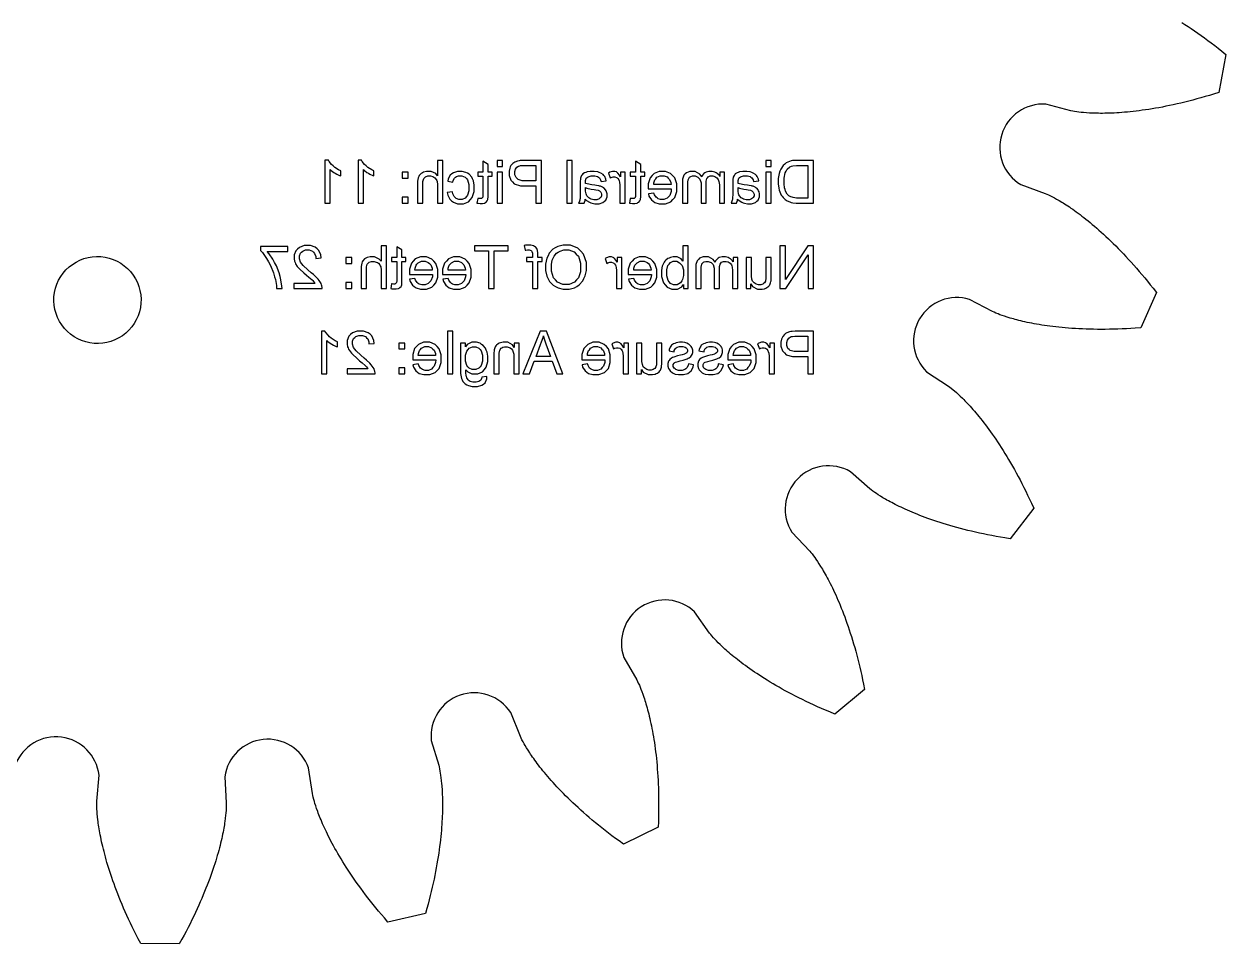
# Model space of a CAD drawing. Extents: x 2 to 138, y 2 to 138.
# Drawn here: x 30.34 to 67.99, y 71.58 to 100.42 of the extents above; entities that cross this region are included whole.
import ezdxf

# ---------------------------------------------------------------- set-up
doc = ezdxf.new("R2010")
doc.units = 0
doc.layers.add('1', color=18, linetype='CONTINUOUS')
doc.layers.add('NOTES', color=1, linetype='CONTINUOUS')

msp = doc.modelspace()

# ---------------------------------------------------------------- linework, layer by layer
at = {"layer": '1'}
msp.add_lwpolyline([(66.612, 100.472), (66.709, 100.409), (66.808, 100.343), (66.908, 100.276), (67.01, 100.207), (67.113, 100.135), (67.216, 100.061), (67.321, 99.985), (67.428, 99.907), (67.535, 99.826), (67.643, 99.743), (67.752, 99.658), (67.863, 99.571), (67.995, 99.464), (67.771, 98.276), (67.609, 98.225), (67.475, 98.183), (67.342, 98.144), (67.211, 98.106), (67.082, 98.07), (66.954, 98.035), (66.829, 98.003), (66.705, 97.972), (66.584, 97.942), (66.464, 97.914), (66.346, 97.888), (66.23, 97.863), (66.116, 97.84), (66.004, 97.818), (65.894, 97.797), (65.786, 97.778), (65.68, 97.76), (65.576, 97.743), (65.474, 97.728), (65.374, 97.714), (65.277, 97.701), (65.181, 97.689), (65.087, 97.678), (64.996, 97.668), (64.907, 97.66), (64.819, 97.652), (64.734, 97.645), (64.651, 97.639), (64.571, 97.634), (64.492, 97.63), (64.416, 97.626), (64.342, 97.624), (64.27, 97.621), (64.2, 97.62), (64.132, 97.619), (64.067, 97.619), (64.004, 97.62), (63.943, 97.621), (63.884, 97.622), (63.828, 97.624), (63.773, 97.626), (63.721, 97.629), (63.624, 97.635), (63.536, 97.642), (63.456, 97.65), (63.386, 97.658), (63.324, 97.667), (63.249, 97.678), (63.193, 97.689), (63.14, 97.7), (62.351, 97.907, 0.785399), (61.565, 95.388), (62.332, 95.109), (62.382, 95.088), (62.433, 95.065), (62.502, 95.032), (62.558, 95.004), (62.62, 94.97), (62.69, 94.932), (62.767, 94.887), (62.85, 94.837), (62.895, 94.81), (62.94, 94.781), (62.988, 94.75), (63.037, 94.718), (63.088, 94.684), (63.14, 94.649), (63.194, 94.611), (63.249, 94.572), (63.306, 94.532), (63.364, 94.489), (63.423, 94.445), (63.484, 94.398), (63.546, 94.35), (63.61, 94.3), (63.675, 94.248), (63.741, 94.194), (63.808, 94.138), (63.876, 94.08), (63.946, 94.02), (64.017, 93.958), (64.089, 93.894), (64.162, 93.827), (64.236, 93.759), (64.311, 93.688), (64.387, 93.616), (64.464, 93.541), (64.542, 93.463), (64.621, 93.384), (64.7, 93.302), (64.781, 93.218), (64.862, 93.132), (64.944, 93.043), (65.027, 92.952), (65.11, 92.858), (65.194, 92.763), (65.279, 92.664), (65.364, 92.564), (65.45, 92.461), (65.536, 92.355), (65.623, 92.247), (65.71, 92.137), (65.814, 92.002), (65.323, 90.898), (65.153, 90.885), (65.012, 90.876), (64.874, 90.868), (64.738, 90.861), (64.604, 90.856), (64.472, 90.852), (64.342, 90.849), (64.215, 90.847), (64.09, 90.847), (63.967, 90.847), (63.846, 90.849), (63.728, 90.852), (63.611, 90.855), (63.497, 90.86), (63.385, 90.865), (63.276, 90.871), (63.169, 90.878), (63.064, 90.886), (62.961, 90.894), (62.86, 90.904), (62.762, 90.913), (62.667, 90.924), (62.573, 90.935), (62.482, 90.947), (62.393, 90.959), (62.306, 90.971), (62.222, 90.984), (62.14, 90.997), (62.06, 91.011), (61.983, 91.025), (61.908, 91.039), (61.835, 91.054), (61.764, 91.068), (61.696, 91.083), (61.63, 91.098), (61.566, 91.113), (61.505, 91.128), (61.446, 91.143), (61.389, 91.158), (61.335, 91.173), (61.282, 91.188), (61.232, 91.202), (61.139, 91.231), (61.055, 91.258), (60.979, 91.284), (60.913, 91.308), (60.855, 91.33), (60.784, 91.359), (60.732, 91.382), (60.683, 91.406), (59.963, 91.788, 0.785398), (58.617, 89.519), (59.299, 89.071), (59.343, 89.039), (59.388, 89.005), (59.447, 88.956), (59.495, 88.916), (59.548, 88.869), (59.607, 88.816), (59.671, 88.755), (59.741, 88.687), (59.778, 88.65), (59.816, 88.611), (59.855, 88.57), (59.895, 88.528), (59.937, 88.483), (59.979, 88.436), (60.023, 88.388), (60.068, 88.337), (60.114, 88.284), (60.16, 88.229), (60.208, 88.172), (60.256, 88.113), (60.306, 88.052), (60.356, 87.989), (60.407, 87.923), (60.459, 87.855), (60.512, 87.785), (60.565, 87.713), (60.619, 87.639), (60.673, 87.562), (60.729, 87.483), (60.784, 87.401), (60.841, 87.318), (60.897, 87.232), (60.955, 87.143), (61.012, 87.053), (61.07, 86.96), (61.129, 86.864), (61.187, 86.766), (61.246, 86.666), (61.305, 86.563), (61.365, 86.458), (61.424, 86.35), (61.484, 86.24), (61.543, 86.127), (61.603, 86.012), (61.663, 85.895), (61.722, 85.775), (61.782, 85.652), (61.841, 85.527), (61.901, 85.399), (61.971, 85.244), (61.238, 84.283), (61.07, 84.31), (60.931, 84.333), (60.795, 84.358), (60.661, 84.383), (60.529, 84.408), (60.4, 84.435), (60.273, 84.462), (60.149, 84.49), (60.027, 84.518), (59.907, 84.547), (59.79, 84.576), (59.675, 84.606), (59.563, 84.636), (59.453, 84.667), (59.346, 84.698), (59.24, 84.729), (59.138, 84.761), (59.037, 84.792), (58.939, 84.824), (58.844, 84.857), (58.751, 84.889), (58.66, 84.921), (58.571, 84.953), (58.485, 84.986), (58.401, 85.018), (58.32, 85.05), (58.241, 85.082), (58.164, 85.114), (58.09, 85.146), (58.018, 85.177), (57.948, 85.208), (57.88, 85.239), (57.815, 85.27), (57.752, 85.3), (57.691, 85.33), (57.633, 85.359), (57.577, 85.388), (57.523, 85.416), (57.471, 85.444), (57.421, 85.471), (57.374, 85.497), (57.328, 85.523), (57.244, 85.572), (57.168, 85.618), (57.101, 85.661), (57.042, 85.7), (56.991, 85.735), (56.928, 85.779), (56.883, 85.813), (56.841, 85.847), (56.228, 86.386, 0.785398), (54.396, 84.488), (54.956, 83.894), (54.991, 83.853), (55.027, 83.81), (55.074, 83.749), (55.11, 83.699), (55.151, 83.641), (55.196, 83.575), (55.245, 83.501), (55.297, 83.419), (55.324, 83.374), (55.352, 83.328), (55.381, 83.279), (55.411, 83.228), (55.441, 83.175), (55.471, 83.12), (55.503, 83.063), (55.534, 83.003), (55.567, 82.941), (55.6, 82.877), (55.633, 82.811), (55.666, 82.742), (55.7, 82.671), (55.735, 82.598), (55.769, 82.522), (55.804, 82.444), (55.839, 82.364), (55.874, 82.282), (55.91, 82.197), (55.945, 82.109), (55.981, 82.02), (56.016, 81.928), (56.051, 81.833), (56.087, 81.736), (56.122, 81.637), (56.157, 81.536), (56.192, 81.432), (56.227, 81.325), (56.261, 81.217), (56.296, 81.105), (56.329, 80.992), (56.363, 80.876), (56.396, 80.757), (56.429, 80.636), (56.461, 80.513), (56.492, 80.387), (56.523, 80.259), (56.553, 80.128), (56.583, 79.995), (56.612, 79.86), (56.64, 79.722), (56.673, 79.555), (55.738, 78.789), (55.581, 78.854), (55.451, 78.908), (55.324, 78.963), (55.2, 79.019), (55.077, 79.074), (54.958, 79.13), (54.841, 79.185), (54.726, 79.241), (54.614, 79.297), (54.504, 79.352), (54.397, 79.408), (54.292, 79.463), (54.19, 79.519), (54.09, 79.574), (53.993, 79.629), (53.897, 79.683), (53.805, 79.738), (53.714, 79.792), (53.626, 79.846), (53.541, 79.899), (53.458, 79.952), (53.377, 80.004), (53.298, 80.056), (53.222, 80.107), (53.148, 80.158), (53.076, 80.208), (53.006, 80.258), (52.939, 80.306), (52.874, 80.354), (52.811, 80.402), (52.75, 80.448), (52.692, 80.494), (52.635, 80.538), (52.581, 80.582), (52.529, 80.625), (52.478, 80.667), (52.43, 80.708), (52.384, 80.748), (52.34, 80.787), (52.298, 80.824), (52.258, 80.861), (52.22, 80.896), (52.149, 80.964), (52.086, 81.026), (52.03, 81.083), (51.982, 81.135), (51.94, 81.181), (51.89, 81.238), (51.854, 81.282), (51.82, 81.325), (51.348, 81.99, 0.785398), (49.128, 80.566), (49.536, 79.859), (49.561, 79.811), (49.585, 79.76), (49.617, 79.691), (49.641, 79.634), (49.668, 79.568), (49.696, 79.493), (49.726, 79.41), (49.758, 79.318), (49.774, 79.268), (49.791, 79.217), (49.808, 79.163), (49.825, 79.106), (49.842, 79.048), (49.859, 78.987), (49.876, 78.924), (49.893, 78.859), (49.91, 78.791), (49.928, 78.721), (49.945, 78.649), (49.961, 78.574), (49.978, 78.497), (49.995, 78.418), (50.011, 78.337), (50.027, 78.253), (50.042, 78.167), (50.058, 78.078), (50.072, 77.987), (50.087, 77.894), (50.1, 77.799), (50.114, 77.701), (50.127, 77.601), (50.139, 77.499), (50.15, 77.394), (50.161, 77.287), (50.171, 77.178), (50.18, 77.066), (50.189, 76.953), (50.196, 76.836), (50.203, 76.718), (50.209, 76.597), (50.214, 76.474), (50.217, 76.349), (50.22, 76.222), (50.222, 76.092), (50.222, 75.96), (50.222, 75.826), (50.22, 75.69), (50.217, 75.552), (50.213, 75.411), (50.206, 75.241), (49.12, 74.711), (48.982, 74.81), (48.868, 74.893), (48.757, 74.976), (48.649, 75.059), (48.542, 75.141), (48.439, 75.222), (48.338, 75.304), (48.239, 75.384), (48.143, 75.464), (48.049, 75.544), (47.957, 75.623), (47.868, 75.701), (47.781, 75.778), (47.697, 75.855), (47.615, 75.931), (47.535, 76.006), (47.457, 76.08), (47.382, 76.154), (47.308, 76.226), (47.237, 76.298), (47.169, 76.368), (47.102, 76.438), (47.037, 76.507), (46.975, 76.574), (46.915, 76.641), (46.856, 76.706), (46.8, 76.77), (46.746, 76.833), (46.693, 76.895), (46.643, 76.955), (46.595, 77.014), (46.548, 77.072), (46.504, 77.129), (46.461, 77.184), (46.42, 77.238), (46.381, 77.29), (46.343, 77.341), (46.308, 77.391), (46.274, 77.439), (46.242, 77.485), (46.211, 77.53), (46.182, 77.573), (46.129, 77.655), (46.082, 77.73), (46.041, 77.798), (46.005, 77.86), (45.975, 77.914), (45.94, 77.982), (45.915, 78.032), (45.892, 78.082), (45.586, 78.838, 0.785398), (43.097, 77.965), (43.331, 77.183), (43.345, 77.13), (43.357, 77.075), (43.371, 77), (43.382, 76.939), (43.392, 76.869), (43.403, 76.79), (43.413, 76.702), (43.423, 76.605), (43.427, 76.553), (43.431, 76.499), (43.435, 76.442), (43.439, 76.384), (43.442, 76.323), (43.444, 76.26), (43.447, 76.194), (43.448, 76.127), (43.449, 76.057), (43.45, 75.985), (43.45, 75.911), (43.449, 75.834), (43.448, 75.756), (43.445, 75.675), (43.442, 75.592), (43.439, 75.506), (43.434, 75.419), (43.428, 75.329), (43.422, 75.238), (43.414, 75.144), (43.406, 75.048), (43.396, 74.95), (43.385, 74.849), (43.373, 74.747), (43.36, 74.642), (43.346, 74.536), (43.331, 74.427), (43.314, 74.317), (43.296, 74.204), (43.277, 74.089), (43.256, 73.972), (43.234, 73.854), (43.21, 73.733), (43.185, 73.61), (43.158, 73.486), (43.13, 73.359), (43.1, 73.231), (43.069, 73.1), (43.036, 72.968), (43.001, 72.834), (42.964, 72.698), (42.918, 72.534), (41.739, 72.269), (41.628, 72.398), (41.536, 72.505), (41.447, 72.611), (41.361, 72.716), (41.277, 72.821), (41.195, 72.924), (41.115, 73.026), (41.037, 73.127), (40.962, 73.228), (40.889, 73.327), (40.818, 73.424), (40.75, 73.521), (40.683, 73.616), (40.618, 73.71), (40.556, 73.803), (40.496, 73.895), (40.437, 73.985), (40.381, 74.074), (40.326, 74.161), (40.274, 74.247), (40.223, 74.332), (40.174, 74.415), (40.127, 74.497), (40.082, 74.577), (40.038, 74.655), (39.997, 74.732), (39.957, 74.808), (39.918, 74.882), (39.882, 74.954), (39.847, 75.024), (39.813, 75.093), (39.782, 75.16), (39.751, 75.225), (39.722, 75.289), (39.695, 75.351), (39.669, 75.411), (39.644, 75.469), (39.621, 75.525), (39.599, 75.58), (39.578, 75.632), (39.559, 75.683), (39.541, 75.732), (39.508, 75.824), (39.48, 75.908), (39.455, 75.984), (39.435, 76.052), (39.418, 76.111), (39.399, 76.185), (39.386, 76.24), (39.376, 76.294), (39.253, 77.1, 0.785399), (36.629, 76.824), (36.677, 76.01), (36.678, 75.955), (36.677, 75.899), (36.673, 75.822), (36.669, 75.761), (36.664, 75.69), (36.656, 75.61), (36.645, 75.522), (36.632, 75.426), (36.625, 75.374), (36.616, 75.321), (36.607, 75.265), (36.597, 75.207), (36.586, 75.147), (36.574, 75.085), (36.561, 75.021), (36.547, 74.955), (36.532, 74.887), (36.516, 74.816), (36.499, 74.744), (36.48, 74.67), (36.461, 74.594), (36.44, 74.516), (36.418, 74.436), (36.394, 74.353), (36.37, 74.269), (36.344, 74.184), (36.316, 74.096), (36.287, 74.006), (36.257, 73.915), (36.225, 73.821), (36.191, 73.726), (36.156, 73.629), (36.119, 73.531), (36.081, 73.43), (36.041, 73.328), (35.999, 73.224), (35.956, 73.119), (35.91, 73.012), (35.863, 72.903), (35.814, 72.793), (35.763, 72.681), (35.711, 72.567), (35.656, 72.452), (35.599, 72.335), (35.541, 72.217), (35.48, 72.098), (35.417, 71.977), (35.352, 71.854), (35.285, 71.73), (35.203, 71.582), (33.995, 71.595), (33.915, 71.746), (33.851, 71.872), (33.789, 71.995), (33.729, 72.118), (33.671, 72.239), (33.616, 72.358), (33.562, 72.476), (33.51, 72.592), (33.459, 72.707), (33.411, 72.82), (33.365, 72.932), (33.32, 73.042), (33.277, 73.15), (33.236, 73.256), (33.197, 73.361), (33.159, 73.464), (33.123, 73.565), (33.089, 73.665), (33.056, 73.763), (33.025, 73.858), (32.995, 73.952), (32.966, 74.045), (32.939, 74.135), (32.914, 74.223), (32.89, 74.31), (32.867, 74.394), (32.846, 74.477), (32.825, 74.557), (32.806, 74.636), (32.788, 74.713), (32.772, 74.787), (32.756, 74.86), (32.742, 74.93), (32.728, 74.999), (32.716, 75.065), (32.704, 75.13), (32.694, 75.192), (32.684, 75.252), (32.675, 75.31), (32.667, 75.366), (32.66, 75.42), (32.654, 75.472), (32.643, 75.569), (32.635, 75.657), (32.629, 75.736), (32.625, 75.807), (32.622, 75.869), (32.621, 75.946), (32.621, 76.002), (32.623, 76.056), (32.689, 76.87, 0.785398), (30.073, 77.206)], format="xyb", dxfattribs=at)
at = {"layer": 'NOTES'}
for points in [[(39.769, 94.806), (39.934, 94.806), (39.934, 95.854), (39.963, 95.826), (40.041, 95.769), (40.089, 95.741), (40.137, 95.712), (40.223, 95.67), (40.262, 95.656), (40.262, 95.815), (40.193, 95.847), (40.072, 95.926), (40.021, 95.972), (39.969, 96.018), (39.896, 96.108), (39.875, 96.151), (39.769, 96.151)], [(40.808, 94.806), (40.973, 94.806), (40.973, 95.854), (41.002, 95.826), (41.08, 95.769), (41.128, 95.741), (41.176, 95.712), (41.263, 95.67), (41.301, 95.656), (41.301, 95.815), (41.232, 95.847), (41.112, 95.926), (41.06, 95.972), (41.009, 96.018), (40.936, 96.108), (40.914, 96.151), (40.808, 96.151)], [(43.46, 94.806), (43.46, 96.146), (43.295, 96.146), (43.295, 95.665), (43.238, 95.732), (43.093, 95.799), (43.005, 95.799), (42.952, 95.799), (42.858, 95.777), (42.819, 95.756), (42.779, 95.735), (42.722, 95.676), (42.705, 95.639), (42.688, 95.601), (42.671, 95.493), (42.671, 95.421), (42.671, 94.806), (42.836, 94.806), (42.836, 95.421), (42.836, 95.483), (42.862, 95.572), (42.889, 95.601), (42.916, 95.629), (42.991, 95.657), (43.039, 95.657), (43.076, 95.657), (43.144, 95.638), (43.176, 95.619), (43.208, 95.6), (43.254, 95.548), (43.268, 95.516), (43.281, 95.484), (43.295, 95.394), (43.295, 95.337), (43.295, 94.806)], [(44.555, 94.953), (44.531, 94.808), (44.566, 94.8), (44.628, 94.793), (44.655, 94.793), (44.7, 94.793), (44.769, 94.807), (44.794, 94.821), (44.819, 94.835), (44.853, 94.873), (44.863, 94.896), (44.873, 94.919), (44.883, 95.016), (44.883, 95.091), (44.883, 95.65), (45.005, 95.65), (45.005, 95.777), (44.883, 95.777), (44.883, 96.017), (44.719, 96.116), (44.719, 95.777), (44.555, 95.777), (44.555, 95.65), (44.719, 95.65), (44.719, 95.082), (44.719, 95.046), (44.714, 95.001), (44.71, 94.991), (44.706, 94.981), (44.692, 94.965), (44.682, 94.959), (44.672, 94.953), (44.645, 94.947), (44.627, 94.947), (44.613, 94.947), (44.577, 94.95)], [(45.328, 95.957), (45.328, 96.146), (45.163, 96.146), (45.163, 95.957)], [(46.555, 94.806), (46.555, 96.146), (46.051, 96.146), (45.984, 96.146), (45.882, 96.139), (45.847, 96.133), (45.798, 96.125), (45.715, 96.093), (45.682, 96.07), (45.649, 96.047), (45.595, 95.983), (45.575, 95.941), (45.555, 95.9), (45.534, 95.808), (45.534, 95.759), (45.534, 95.673), (45.589, 95.529), (45.643, 95.47), (45.697, 95.41), (45.893, 95.351), (46.035, 95.351), (46.378, 95.351), (46.378, 94.806)], [(47.515, 94.806), (47.515, 96.146), (47.35, 96.146), (47.35, 94.806)], [(49.334, 94.953), (49.31, 94.808), (49.344, 94.8), (49.407, 94.793), (49.434, 94.793), (49.479, 94.793), (49.548, 94.807), (49.573, 94.821), (49.597, 94.835), (49.632, 94.873), (49.642, 94.896), (49.652, 94.919), (49.662, 95.016), (49.662, 95.091), (49.662, 95.65), (49.784, 95.65), (49.784, 95.777), (49.662, 95.777), (49.662, 96.017), (49.497, 96.116), (49.497, 95.777), (49.334, 95.777), (49.334, 95.65), (49.497, 95.65), (49.497, 95.082), (49.497, 95.046), (49.493, 95.001), (49.489, 94.991), (49.484, 94.981), (49.47, 94.965), (49.461, 94.959), (49.451, 94.953), (49.423, 94.947), (49.405, 94.947), (49.392, 94.947), (49.356, 94.95)], [(53.743, 95.957), (53.743, 96.146), (53.578, 96.146), (53.578, 95.957)], [(55.073, 94.806), (55.073, 96.146), (54.612, 96.146), (54.534, 96.146), (54.415, 96.136), (54.374, 96.126), (54.316, 96.113), (54.218, 96.065), (54.177, 96.03), (54.124, 95.986), (54.045, 95.871), (54.019, 95.802), (53.993, 95.732), (53.966, 95.573), (53.966, 95.483), (53.966, 95.407), (53.984, 95.272), (54.002, 95.213), (54.02, 95.154), (54.065, 95.056), (54.093, 95.018), (54.121, 94.979), (54.182, 94.918), (54.215, 94.896), (54.248, 94.874), (54.328, 94.841), (54.375, 94.829), (54.422, 94.818), (54.529, 94.806), (54.59, 94.806)], [(42.375, 95.59), (42.375, 95.777), (42.188, 95.777), (42.188, 95.59)], [(43.763, 95.163), (43.6, 95.141), (43.614, 95.058), (43.681, 94.927), (43.736, 94.879), (43.79, 94.832), (43.924, 94.785), (44.004, 94.785), (44.103, 94.785), (44.263, 94.85), (44.323, 94.915), (44.384, 94.98), (44.444, 95.167), (44.444, 95.288), (44.444, 95.367), (44.418, 95.504), (44.392, 95.563), (44.366, 95.622), (44.287, 95.71), (44.234, 95.74), (44.181, 95.769), (44.065, 95.799), (44.003, 95.799), (43.924, 95.799), (43.795, 95.759), (43.745, 95.718), (43.695, 95.678), (43.631, 95.564), (43.617, 95.491), (43.776, 95.467), (43.787, 95.516), (43.828, 95.589), (43.857, 95.614), (43.886, 95.639), (43.955, 95.663), (43.997, 95.663), (44.058, 95.663), (44.159, 95.619), (44.198, 95.574), (44.237, 95.53), (44.275, 95.389), (44.275, 95.293), (44.275, 95.195), (44.238, 95.053), (44.201, 95.009), (44.163, 94.964), (44.066, 94.92), (44.006, 94.92), (43.957, 94.92), (43.877, 94.95), (43.845, 94.98), (43.812, 95.009), (43.771, 95.101)], [(45.328, 94.806), (45.328, 95.777), (45.163, 95.777), (45.163, 94.806)], [(46.378, 95.509), (46.032, 95.509), (45.946, 95.509), (45.825, 95.541), (45.789, 95.573), (45.753, 95.605), (45.717, 95.695), (45.717, 95.753), (45.717, 95.795), (45.738, 95.867), (45.759, 95.897), (45.78, 95.927), (45.836, 95.966), (45.871, 95.976), (45.893, 95.982), (45.976, 95.988), (46.036, 95.988), (46.378, 95.988)], [(47.918, 94.925), (47.964, 94.887), (48.052, 94.833), (48.094, 94.817), (48.137, 94.801), (48.227, 94.785), (48.276, 94.785), (48.355, 94.785), (48.478, 94.824), (48.521, 94.863), (48.564, 94.902), (48.607, 95.002), (48.607, 95.063), (48.607, 95.098), (48.59, 95.163), (48.574, 95.193), (48.558, 95.222), (48.516, 95.269), (48.489, 95.287), (48.463, 95.305), (48.404, 95.332), (48.371, 95.341), (48.347, 95.347), (48.274, 95.36), (48.225, 95.366), (48.126, 95.378), (47.98, 95.406), (47.933, 95.422), (47.932, 95.439), (47.932, 95.461), (47.932, 95.465), (47.932, 95.515), (47.955, 95.586), (47.978, 95.606), (48.01, 95.634), (48.103, 95.662), (48.165, 95.662), (48.223, 95.662), (48.309, 95.642), (48.336, 95.622), (48.364, 95.601), (48.405, 95.53), (48.418, 95.479), (48.579, 95.5), (48.568, 95.552), (48.532, 95.635), (48.506, 95.667), (48.481, 95.698), (48.409, 95.747), (48.361, 95.764), (48.314, 95.782), (48.204, 95.799), (48.141, 95.799), (48.079, 95.799), (47.978, 95.784), (47.939, 95.769), (47.9, 95.755), (47.843, 95.718), (47.825, 95.696), (47.807, 95.674), (47.781, 95.618), (47.774, 95.584), (47.77, 95.563), (47.766, 95.487), (47.766, 95.432), (47.766, 95.213), (47.766, 95.098), (47.76, 94.953), (47.755, 94.923), (47.75, 94.893), (47.729, 94.834), (47.713, 94.806), (47.885, 94.806), (47.898, 94.832), (47.915, 94.891)], [(49.175, 94.806), (49.175, 95.777), (49.026, 95.777), (49.026, 95.63), (48.998, 95.681), (48.946, 95.749), (48.922, 95.766), (48.898, 95.782), (48.845, 95.799), (48.817, 95.799), (48.775, 95.799), (48.691, 95.772), (48.648, 95.746), (48.705, 95.594), (48.735, 95.611), (48.795, 95.629), (48.825, 95.629), (48.852, 95.629), (48.9, 95.612), (48.922, 95.596), (48.943, 95.58), (48.973, 95.535), (48.982, 95.506), (48.996, 95.462), (49.01, 95.366), (49.01, 95.314), (49.01, 94.806)], [(50.07, 95.12), (49.899, 95.098), (49.919, 95.024), (49.994, 94.908), (50.048, 94.867), (50.102, 94.826), (50.241, 94.785), (50.325, 94.785), (50.432, 94.785), (50.6, 94.85), (50.662, 94.916), (50.725, 94.981), (50.787, 95.165), (50.787, 95.284), (50.787, 95.406), (50.724, 95.596), (50.661, 95.664), (50.598, 95.731), (50.435, 95.799), (50.334, 95.799), (50.237, 95.799), (50.078, 95.732), (50.017, 95.666), (49.955, 95.6), (49.894, 95.414), (49.894, 95.293), (49.894, 95.286), (49.894, 95.264), (49.895, 95.25), (50.618, 95.25), (50.614, 95.17), (50.569, 95.047), (50.528, 95.005), (50.487, 94.963), (50.386, 94.92), (50.325, 94.92), (50.28, 94.92), (50.203, 94.944), (50.171, 94.968), (50.139, 94.992), (50.088, 95.068)], [(50.609, 95.385), (50.068, 95.385), (50.073, 95.446), (50.104, 95.538), (50.13, 95.568), (50.169, 95.616), (50.271, 95.663), (50.333, 95.663), (50.39, 95.663), (50.485, 95.626), (50.524, 95.588), (50.562, 95.55), (50.605, 95.448)], [(52.29, 94.806), (52.29, 95.777), (52.142, 95.777), (52.142, 95.641), (52.12, 95.677), (52.059, 95.734), (52.021, 95.755), (51.983, 95.777), (51.897, 95.799), (51.848, 95.799), (51.795, 95.799), (51.706, 95.776), (51.672, 95.754), (51.637, 95.732), (51.589, 95.669), (51.575, 95.629), (51.517, 95.714), (51.367, 95.799), (51.275, 95.799), (51.202, 95.799), (51.091, 95.759), (51.052, 95.719), (51.013, 95.679), (50.974, 95.556), (50.974, 95.472), (50.974, 94.806), (51.139, 94.806), (51.139, 95.418), (51.139, 95.467), (51.147, 95.539), (51.155, 95.56), (51.163, 95.582), (51.192, 95.617), (51.213, 95.63), (51.234, 95.643), (51.283, 95.657), (51.312, 95.657), (51.363, 95.657), (51.448, 95.623), (51.482, 95.589), (51.515, 95.555), (51.549, 95.446), (51.549, 95.371), (51.549, 94.806), (51.714, 94.806), (51.714, 95.437), (51.714, 95.492), (51.734, 95.574), (51.754, 95.602), (51.774, 95.629), (51.84, 95.657), (51.885, 95.657), (51.92, 95.657), (51.984, 95.638), (52.013, 95.62), (52.043, 95.602), (52.085, 95.548), (52.098, 95.513), (52.112, 95.478), (52.125, 95.376), (52.125, 95.31), (52.125, 94.806)], [(52.697, 94.925), (52.743, 94.887), (52.831, 94.833), (52.873, 94.817), (52.915, 94.801), (53.006, 94.785), (53.054, 94.785), (53.134, 94.785), (53.257, 94.824), (53.299, 94.863), (53.342, 94.902), (53.385, 95.002), (53.385, 95.063), (53.385, 95.098), (53.369, 95.163), (53.353, 95.193), (53.337, 95.222), (53.294, 95.269), (53.268, 95.287), (53.242, 95.305), (53.183, 95.332), (53.15, 95.341), (53.126, 95.347), (53.053, 95.36), (53.004, 95.366), (52.905, 95.378), (52.758, 95.406), (52.711, 95.422), (52.711, 95.439), (52.71, 95.461), (52.71, 95.465), (52.71, 95.515), (52.733, 95.586), (52.757, 95.606), (52.788, 95.634), (52.882, 95.662), (52.944, 95.662), (53.002, 95.662), (53.087, 95.642), (53.115, 95.622), (53.142, 95.601), (53.183, 95.53), (53.196, 95.479), (53.357, 95.5), (53.346, 95.552), (53.31, 95.635), (53.285, 95.667), (53.26, 95.698), (53.187, 95.747), (53.14, 95.764), (53.092, 95.782), (52.982, 95.799), (52.92, 95.799), (52.857, 95.799), (52.757, 95.784), (52.718, 95.769), (52.679, 95.755), (52.622, 95.718), (52.604, 95.696), (52.585, 95.674), (52.56, 95.618), (52.552, 95.584), (52.548, 95.563), (52.544, 95.487), (52.544, 95.432), (52.544, 95.213), (52.544, 95.098), (52.539, 94.953), (52.534, 94.923), (52.528, 94.893), (52.507, 94.834), (52.492, 94.806), (52.663, 94.806), (52.676, 94.832), (52.693, 94.891)], [(53.743, 94.806), (53.743, 95.777), (53.578, 95.777), (53.578, 94.806)], [(54.896, 94.964), (54.61, 94.964), (54.544, 94.964), (54.44, 94.977), (54.402, 94.989), (54.364, 95.001), (54.304, 95.036), (54.282, 95.058), (54.25, 95.09), (54.201, 95.175), (54.184, 95.228), (54.166, 95.281), (54.149, 95.41), (54.149, 95.486), (54.149, 95.591), (54.183, 95.753), (54.218, 95.809), (54.252, 95.865), (54.336, 95.941), (54.385, 95.96), (54.421, 95.974), (54.536, 95.988), (54.615, 95.988), (54.896, 95.988)], [(47.932, 95.294), (47.976, 95.276), (48.111, 95.244), (48.2, 95.232), (48.251, 95.224), (48.323, 95.208), (48.344, 95.199), (48.365, 95.19), (48.397, 95.163), (48.408, 95.145), (48.42, 95.128), (48.431, 95.089), (48.431, 95.067), (48.431, 95.034), (48.406, 94.979), (48.382, 94.957), (48.357, 94.935), (48.284, 94.913), (48.236, 94.913), (48.189, 94.913), (48.104, 94.934), (48.068, 94.955), (48.031, 94.976), (47.976, 95.033), (47.959, 95.069), (47.946, 95.097), (47.933, 95.179), (47.933, 95.233)], [(52.71, 95.294), (52.755, 95.276), (52.889, 95.244), (52.979, 95.232), (53.029, 95.224), (53.101, 95.208), (53.122, 95.199), (53.143, 95.19), (53.176, 95.163), (53.187, 95.145), (53.198, 95.128), (53.21, 95.089), (53.21, 95.067), (53.21, 95.034), (53.185, 94.979), (53.16, 94.957), (53.135, 94.935), (53.063, 94.913), (53.015, 94.913), (52.967, 94.913), (52.883, 94.934), (52.846, 94.955), (52.809, 94.976), (52.755, 95.033), (52.738, 95.069), (52.724, 95.097), (52.711, 95.179), (52.711, 95.233)], [(42.375, 94.806), (42.375, 94.994), (42.188, 94.994), (42.188, 94.806)], [(38.609, 93.292), (38.609, 93.45), (37.744, 93.45), (37.744, 93.322), (37.808, 93.254), (37.934, 93.073), (37.997, 92.96), (38.059, 92.847), (38.156, 92.615), (38.19, 92.496), (38.215, 92.412), (38.246, 92.228), (38.253, 92.128), (38.422, 92.128), (38.42, 92.207), (38.389, 92.398), (38.36, 92.51), (38.33, 92.622), (38.245, 92.837), (38.19, 92.941), (38.134, 93.045), (38.017, 93.22), (37.954, 93.292)], [(38.797, 92.286), (38.797, 92.128), (39.68, 92.128), (39.681, 92.157), (39.672, 92.215), (39.661, 92.242), (39.644, 92.287), (39.59, 92.376), (39.553, 92.42), (39.516, 92.464), (39.409, 92.565), (39.339, 92.623), (39.23, 92.712), (39.082, 92.854), (39.044, 92.907), (39.005, 92.959), (38.967, 93.058), (38.967, 93.104), (38.967, 93.153), (39.002, 93.235), (39.037, 93.269), (39.071, 93.302), (39.163, 93.336), (39.219, 93.336), (39.278, 93.336), (39.373, 93.3), (39.409, 93.265), (39.444, 93.229), (39.48, 93.131), (39.481, 93.068), (39.65, 93.085), (39.641, 93.18), (39.576, 93.324), (39.519, 93.373), (39.463, 93.423), (39.311, 93.472), (39.215, 93.472), (39.119, 93.472), (38.966, 93.419), (38.91, 93.365), (38.854, 93.312), (38.798, 93.18), (38.798, 93.101), (38.798, 93.06), (38.814, 92.981), (38.831, 92.942), (38.847, 92.904), (38.902, 92.822), (38.94, 92.779), (38.978, 92.736), (39.105, 92.618), (39.193, 92.543), (39.267, 92.481), (39.362, 92.397), (39.383, 92.375), (39.404, 92.353), (39.439, 92.308), (39.452, 92.286)], [(41.692, 92.128), (41.692, 93.467), (41.527, 93.467), (41.527, 92.986), (41.47, 93.053), (41.325, 93.12), (41.238, 93.12), (41.184, 93.12), (41.09, 93.099), (41.051, 93.078), (41.011, 93.056), (40.954, 92.998), (40.937, 92.96), (40.92, 92.923), (40.903, 92.814), (40.903, 92.743), (40.903, 92.128), (41.068, 92.128), (41.068, 92.743), (41.068, 92.804), (41.095, 92.894), (41.121, 92.922), (41.148, 92.95), (41.223, 92.978), (41.272, 92.978), (41.308, 92.978), (41.377, 92.959), (41.409, 92.94), (41.441, 92.921), (41.486, 92.87), (41.5, 92.838), (41.514, 92.805), (41.527, 92.716), (41.527, 92.658), (41.527, 92.128)], [(41.853, 92.274), (41.829, 92.129), (41.863, 92.122), (41.925, 92.114), (41.953, 92.114), (41.997, 92.114), (42.067, 92.129), (42.091, 92.143), (42.116, 92.157), (42.151, 92.194), (42.161, 92.217), (42.171, 92.241), (42.181, 92.338), (42.181, 92.412), (42.181, 92.972), (42.303, 92.972), (42.303, 93.099), (42.181, 93.099), (42.181, 93.339), (42.016, 93.437), (42.016, 93.099), (41.853, 93.099), (41.853, 92.972), (42.016, 92.972), (42.016, 92.403), (42.016, 92.368), (42.012, 92.322), (42.008, 92.312), (42.003, 92.302), (41.989, 92.286), (41.98, 92.28), (41.97, 92.274), (41.942, 92.268), (41.924, 92.268), (41.911, 92.268), (41.875, 92.271)], [(45.071, 92.128), (45.071, 93.309), (45.512, 93.309), (45.512, 93.467), (44.451, 93.467), (44.451, 93.309), (44.894, 93.309), (44.894, 92.128)], [(46.433, 92.128), (46.433, 92.972), (46.577, 92.972), (46.577, 93.099), (46.433, 93.099), (46.433, 93.202), (46.433, 93.251), (46.424, 93.323), (46.415, 93.347), (46.403, 93.379), (46.362, 93.43), (46.332, 93.45), (46.302, 93.47), (46.218, 93.49), (46.164, 93.49), (46.13, 93.49), (46.053, 93.482), (46.011, 93.473), (46.036, 93.331), (46.061, 93.335), (46.109, 93.34), (46.132, 93.34), (46.17, 93.34), (46.223, 93.324), (46.238, 93.308), (46.254, 93.292), (46.269, 93.232), (46.269, 93.188), (46.269, 93.099), (46.08, 93.099), (46.08, 92.972), (46.268, 92.972), (46.268, 92.128)], [(47.96, 92.78), (47.96, 92.946), (47.87, 93.207), (47.781, 93.301), (47.691, 93.396), (47.46, 93.49), (47.319, 93.49), (47.226, 93.49), (47.059, 93.446), (46.985, 93.401), (46.91, 93.357), (46.797, 93.234), (46.758, 93.154), (46.719, 93.075), (46.679, 92.896), (46.679, 92.795), (46.679, 92.693), (46.721, 92.511), (46.762, 92.431), (46.803, 92.351), (46.919, 92.229), (46.995, 92.188), (47.07, 92.146), (47.232, 92.105), (47.32, 92.105), (47.414, 92.105), (47.583, 92.151), (47.658, 92.196), (47.732, 92.242), (47.845, 92.367), (47.883, 92.445), (47.921, 92.524), (47.96, 92.691)], [(50.996, 92.128), (51.149, 92.128), (51.149, 93.467), (50.984, 93.467), (50.984, 92.989), (50.932, 93.055), (50.799, 93.12), (50.718, 93.12), (50.674, 93.12), (50.589, 93.102), (50.549, 93.084), (50.509, 93.066), (50.443, 93.015), (50.418, 92.983), (50.392, 92.95), (50.351, 92.871), (50.337, 92.825), (50.322, 92.779), (50.308, 92.68), (50.308, 92.628), (50.308, 92.503), (50.369, 92.31), (50.431, 92.242), (50.492, 92.174), (50.64, 92.106), (50.727, 92.106), (50.812, 92.106), (50.947, 92.178), (50.996, 92.25)], [(55.075, 92.128), (55.075, 93.467), (54.893, 93.467), (54.191, 92.416), (54.191, 93.467), (54.021, 93.467), (54.021, 92.128), (54.203, 92.128), (54.905, 93.179), (54.905, 92.128)], [(40.607, 92.911), (40.607, 93.099), (40.42, 93.099), (40.42, 92.911)], [(42.588, 92.441), (42.418, 92.42), (42.438, 92.345), (42.512, 92.23), (42.567, 92.189), (42.621, 92.147), (42.76, 92.106), (42.844, 92.106), (42.95, 92.106), (43.119, 92.172), (43.181, 92.237), (43.244, 92.303), (43.306, 92.487), (43.306, 92.605), (43.306, 92.727), (43.243, 92.917), (43.18, 92.985), (43.117, 93.053), (42.954, 93.12), (42.853, 93.12), (42.756, 93.12), (42.597, 93.054), (42.536, 92.988), (42.474, 92.921), (42.413, 92.735), (42.413, 92.615), (42.413, 92.608), (42.413, 92.586), (42.413, 92.571), (43.137, 92.571), (43.133, 92.491), (43.087, 92.369), (43.047, 92.326), (43.006, 92.284), (42.905, 92.242), (42.844, 92.242), (42.799, 92.242), (42.722, 92.265), (42.69, 92.289), (42.658, 92.313), (42.607, 92.389)], [(43.628, 92.441), (43.457, 92.42), (43.477, 92.345), (43.552, 92.23), (43.606, 92.189), (43.66, 92.147), (43.799, 92.106), (43.883, 92.106), (43.99, 92.106), (44.158, 92.172), (44.221, 92.237), (44.283, 92.303), (44.345, 92.487), (44.345, 92.605), (44.345, 92.727), (44.282, 92.917), (44.219, 92.985), (44.156, 93.053), (43.993, 93.12), (43.893, 93.12), (43.795, 93.12), (43.637, 93.054), (43.575, 92.988), (43.513, 92.921), (43.452, 92.735), (43.452, 92.615), (43.452, 92.608), (43.452, 92.586), (43.453, 92.571), (44.176, 92.571), (44.172, 92.491), (44.127, 92.369), (44.086, 92.326), (44.045, 92.284), (43.944, 92.242), (43.883, 92.242), (43.838, 92.242), (43.761, 92.265), (43.729, 92.289), (43.697, 92.313), (43.646, 92.389)], [(47.778, 92.777), (47.778, 92.656), (47.713, 92.465), (47.647, 92.396), (47.582, 92.326), (47.419, 92.256), (47.321, 92.256), (47.22, 92.256), (47.056, 92.327), (46.991, 92.397), (46.926, 92.467), (46.862, 92.667), (46.862, 92.796), (46.862, 92.878), (46.889, 93.02), (46.917, 93.081), (46.945, 93.142), (47.025, 93.236), (47.079, 93.27), (47.132, 93.304), (47.252, 93.337), (47.318, 93.337), (47.412, 93.337), (47.574, 93.273), (47.642, 93.208), (47.71, 93.143), (47.778, 92.928)], [(49.07, 92.128), (49.07, 93.099), (48.921, 93.099), (48.921, 92.951), (48.893, 93.003), (48.841, 93.071), (48.817, 93.087), (48.793, 93.104), (48.741, 93.12), (48.712, 93.12), (48.671, 93.12), (48.587, 93.094), (48.544, 93.068), (48.601, 92.915), (48.631, 92.933), (48.691, 92.95), (48.721, 92.95), (48.748, 92.95), (48.796, 92.934), (48.817, 92.918), (48.838, 92.901), (48.869, 92.856), (48.878, 92.828), (48.892, 92.784), (48.905, 92.688), (48.905, 92.636), (48.905, 92.128)], [(49.446, 92.441), (49.275, 92.42), (49.295, 92.345), (49.37, 92.23), (49.424, 92.189), (49.478, 92.147), (49.617, 92.106), (49.701, 92.106), (49.808, 92.106), (49.976, 92.172), (50.038, 92.237), (50.101, 92.303), (50.163, 92.487), (50.163, 92.605), (50.163, 92.727), (50.1, 92.917), (50.037, 92.985), (49.974, 93.053), (49.811, 93.12), (49.71, 93.12), (49.613, 93.12), (49.454, 93.054), (49.393, 92.988), (49.331, 92.921), (49.27, 92.735), (49.27, 92.615), (49.27, 92.608), (49.27, 92.586), (49.271, 92.571), (49.994, 92.571), (49.99, 92.491), (49.944, 92.369), (49.904, 92.326), (49.863, 92.284), (49.762, 92.242), (49.701, 92.242), (49.656, 92.242), (49.579, 92.265), (49.547, 92.289), (49.515, 92.313), (49.464, 92.389)], [(52.705, 92.128), (52.705, 93.099), (52.558, 93.099), (52.558, 92.963), (52.535, 92.998), (52.474, 93.055), (52.436, 93.077), (52.398, 93.099), (52.312, 93.12), (52.264, 93.12), (52.21, 93.12), (52.122, 93.098), (52.087, 93.076), (52.053, 93.053), (52.004, 92.991), (51.99, 92.951), (51.932, 93.035), (51.782, 93.12), (51.69, 93.12), (51.617, 93.12), (51.506, 93.08), (51.467, 93.04), (51.429, 93), (51.39, 92.877), (51.39, 92.794), (51.39, 92.128), (51.554, 92.128), (51.554, 92.74), (51.554, 92.789), (51.562, 92.86), (51.57, 92.882), (51.578, 92.903), (51.607, 92.938), (51.628, 92.952), (51.649, 92.965), (51.699, 92.978), (51.727, 92.978), (51.778, 92.978), (51.863, 92.944), (51.897, 92.91), (51.93, 92.876), (51.964, 92.767), (51.964, 92.692), (51.964, 92.128), (52.129, 92.128), (52.129, 92.759), (52.129, 92.814), (52.149, 92.896), (52.169, 92.923), (52.189, 92.951), (52.255, 92.978), (52.3, 92.978), (52.335, 92.978), (52.399, 92.96), (52.428, 92.942), (52.458, 92.923), (52.5, 92.87), (52.514, 92.835), (52.527, 92.799), (52.54, 92.698), (52.54, 92.632), (52.54, 92.128)], [(53.109, 92.128), (53.109, 92.271), (53.166, 92.189), (53.32, 92.106), (53.417, 92.106), (53.46, 92.106), (53.54, 92.123), (53.577, 92.139), (53.614, 92.156), (53.669, 92.197), (53.687, 92.222), (53.705, 92.247), (53.731, 92.308), (53.738, 92.344), (53.743, 92.368), (53.748, 92.445), (53.748, 92.497), (53.748, 93.099), (53.583, 93.099), (53.583, 92.561), (53.583, 92.496), (53.578, 92.41), (53.573, 92.387), (53.566, 92.355), (53.533, 92.304), (53.508, 92.285), (53.483, 92.267), (53.421, 92.248), (53.384, 92.248), (53.347, 92.248), (53.278, 92.267), (53.245, 92.286), (53.213, 92.305), (53.167, 92.357), (53.154, 92.389), (53.14, 92.422), (53.127, 92.517), (53.127, 92.579), (53.127, 93.099), (52.962, 93.099), (52.962, 92.128)], [(43.128, 92.706), (42.587, 92.706), (42.592, 92.768), (42.623, 92.859), (42.649, 92.89), (42.688, 92.937), (42.79, 92.985), (42.852, 92.985), (42.909, 92.985), (43.004, 92.947), (43.042, 92.909), (43.081, 92.871), (43.124, 92.77)], [(44.167, 92.706), (43.626, 92.706), (43.631, 92.768), (43.662, 92.859), (43.688, 92.89), (43.727, 92.937), (43.829, 92.985), (43.891, 92.985), (43.948, 92.985), (44.043, 92.947), (44.082, 92.909), (44.12, 92.871), (44.163, 92.77)], [(49.985, 92.706), (49.444, 92.706), (49.449, 92.768), (49.48, 92.859), (49.506, 92.89), (49.545, 92.937), (49.647, 92.985), (49.709, 92.985), (49.766, 92.985), (49.861, 92.947), (49.9, 92.909), (49.938, 92.871), (49.981, 92.77)], [(50.997, 92.621), (50.997, 92.533), (50.974, 92.407), (50.95, 92.369), (50.911, 92.305), (50.806, 92.242), (50.74, 92.242), (50.687, 92.242), (50.594, 92.288), (50.555, 92.335), (50.515, 92.382), (50.476, 92.521), (50.476, 92.614), (50.476, 92.709), (50.514, 92.849), (50.551, 92.894), (50.589, 92.94), (50.68, 92.985), (50.733, 92.985), (50.787, 92.985), (50.88, 92.938), (50.919, 92.891), (50.958, 92.845), (50.997, 92.709)], [(40.607, 92.128), (40.607, 92.315), (40.42, 92.315), (40.42, 92.128)], [(39.663, 89.449), (39.828, 89.449), (39.828, 90.497), (39.857, 90.469), (39.935, 90.412), (39.983, 90.384), (40.031, 90.355), (40.118, 90.313), (40.156, 90.299), (40.156, 90.458), (40.087, 90.49), (39.967, 90.569), (39.915, 90.615), (39.864, 90.661), (39.791, 90.75), (39.769, 90.794), (39.663, 90.794)], [(40.459, 89.607), (40.459, 89.449), (41.342, 89.449), (41.343, 89.479), (41.334, 89.536), (41.323, 89.563), (41.306, 89.609), (41.252, 89.698), (41.215, 89.741), (41.178, 89.785), (41.071, 89.886), (41.001, 89.944), (40.892, 90.034), (40.745, 90.176), (40.706, 90.228), (40.667, 90.28), (40.629, 90.379), (40.629, 90.426), (40.629, 90.474), (40.664, 90.557), (40.699, 90.59), (40.733, 90.624), (40.825, 90.657), (40.881, 90.657), (40.94, 90.657), (41.035, 90.622), (41.071, 90.586), (41.106, 90.551), (41.142, 90.452), (41.143, 90.389), (41.312, 90.407), (41.303, 90.501), (41.238, 90.645), (41.181, 90.695), (41.125, 90.744), (40.973, 90.794), (40.877, 90.794), (40.781, 90.794), (40.628, 90.74), (40.572, 90.687), (40.516, 90.633), (40.46, 90.501), (40.46, 90.422), (40.46, 90.382), (40.476, 90.303), (40.493, 90.264), (40.509, 90.225), (40.564, 90.143), (40.602, 90.1), (40.64, 90.057), (40.767, 89.94), (40.855, 89.865), (40.929, 89.803), (41.024, 89.718), (41.045, 89.696), (41.066, 89.674), (41.101, 89.63), (41.114, 89.607)], [(43.773, 89.449), (43.773, 90.788), (43.609, 90.788), (43.609, 89.449)], [(47.22, 89.449), (46.706, 90.788), (46.515, 90.788), (45.969, 89.449), (46.171, 89.449), (46.326, 89.855), (46.886, 89.855), (47.033, 89.449)], [(55.073, 89.449), (55.073, 90.788), (54.568, 90.788), (54.502, 90.788), (54.4, 90.782), (54.365, 90.776), (54.316, 90.767), (54.233, 90.736), (54.2, 90.713), (54.167, 90.69), (54.113, 90.626), (54.093, 90.584), (54.072, 90.542), (54.052, 90.451), (54.052, 90.401), (54.052, 90.316), (54.106, 90.172), (54.161, 90.113), (54.215, 90.053), (54.411, 89.994), (54.553, 89.994), (54.896, 89.994), (54.896, 89.449)], [(42.269, 90.233), (42.269, 90.42), (42.082, 90.42), (42.082, 90.233)], [(42.692, 89.763), (42.521, 89.741), (42.541, 89.667), (42.616, 89.551), (42.67, 89.51), (42.724, 89.469), (42.863, 89.428), (42.947, 89.428), (43.054, 89.428), (43.222, 89.493), (43.284, 89.559), (43.347, 89.624), (43.409, 89.808), (43.409, 89.926), (43.409, 90.049), (43.346, 90.239), (43.283, 90.306), (43.22, 90.374), (43.057, 90.442), (42.956, 90.442), (42.859, 90.442), (42.7, 90.375), (42.639, 90.309), (42.577, 90.243), (42.516, 90.057), (42.516, 89.936), (42.516, 89.929), (42.516, 89.907), (42.517, 89.893), (43.24, 89.893), (43.236, 89.813), (43.19, 89.69), (43.15, 89.648), (43.109, 89.605), (43.008, 89.563), (42.947, 89.563), (42.902, 89.563), (42.825, 89.587), (42.793, 89.611), (42.761, 89.634), (42.71, 89.71)], [(44.839, 89.37), (44.679, 89.346), (44.674, 89.309), (44.646, 89.256), (44.624, 89.239), (44.593, 89.216), (44.51, 89.193), (44.457, 89.193), (44.4, 89.193), (44.312, 89.216), (44.281, 89.239), (44.25, 89.262), (44.208, 89.325), (44.197, 89.366), (44.191, 89.391), (44.185, 89.496), (44.185, 89.576), (44.239, 89.513), (44.373, 89.449), (44.453, 89.449), (44.553, 89.449), (44.708, 89.521), (44.763, 89.594), (44.817, 89.666), (44.872, 89.839), (44.872, 89.94), (44.872, 90.009), (44.847, 90.138), (44.822, 90.196), (44.797, 90.255), (44.724, 90.346), (44.676, 90.378), (44.629, 90.41), (44.516, 90.442), (44.452, 90.442), (44.366, 90.442), (44.225, 90.372), (44.169, 90.302), (44.169, 90.42), (44.018, 90.42), (44.018, 89.582), (44.018, 89.469), (44.041, 89.308), (44.064, 89.261), (44.087, 89.214), (44.16, 89.139), (44.21, 89.112), (44.26, 89.084), (44.383, 89.057), (44.456, 89.057), (44.542, 89.057), (44.682, 89.096), (44.736, 89.135), (44.789, 89.174), (44.84, 89.292)], [(45.848, 89.449), (45.848, 90.42), (45.699, 90.42), (45.699, 90.282), (45.646, 90.362), (45.492, 90.442), (45.391, 90.442), (45.347, 90.442), (45.267, 90.426), (45.23, 90.41), (45.194, 90.394), (45.139, 90.353), (45.12, 90.327), (45.102, 90.302), (45.077, 90.241), (45.069, 90.206), (45.065, 90.183), (45.06, 90.103), (45.06, 90.046), (45.06, 89.449), (45.225, 89.449), (45.225, 90.04), (45.225, 90.09), (45.235, 90.165), (45.244, 90.19), (45.254, 90.215), (45.288, 90.255), (45.312, 90.27), (45.336, 90.285), (45.394, 90.3), (45.426, 90.3), (45.479, 90.3), (45.569, 90.266), (45.607, 90.233), (45.645, 90.2), (45.683, 90.073), (45.683, 89.98), (45.683, 89.449)], [(46.836, 90), (46.381, 90), (46.521, 90.369), (46.552, 90.454), (46.6, 90.593), (46.616, 90.648), (46.629, 90.583), (46.665, 90.455), (46.688, 90.392)], [(47.991, 89.763), (47.821, 89.741), (47.841, 89.667), (47.915, 89.551), (47.969, 89.51), (48.024, 89.469), (48.162, 89.428), (48.247, 89.428), (48.353, 89.428), (48.522, 89.493), (48.584, 89.559), (48.646, 89.624), (48.708, 89.808), (48.708, 89.926), (48.708, 90.049), (48.646, 90.239), (48.583, 90.306), (48.52, 90.374), (48.356, 90.442), (48.256, 90.442), (48.159, 90.442), (48, 90.375), (47.938, 90.309), (47.877, 90.243), (47.815, 90.057), (47.815, 89.936), (47.815, 89.929), (47.816, 89.907), (47.816, 89.893), (48.54, 89.893), (48.535, 89.813), (48.49, 89.69), (48.449, 89.648), (48.409, 89.605), (48.307, 89.563), (48.247, 89.563), (48.202, 89.563), (48.124, 89.587), (48.092, 89.611), (48.06, 89.634), (48.01, 89.71)], [(49.278, 89.449), (49.278, 90.42), (49.129, 90.42), (49.129, 90.272), (49.101, 90.324), (49.049, 90.392), (49.025, 90.409), (49.001, 90.425), (48.948, 90.442), (48.92, 90.442), (48.878, 90.442), (48.794, 90.415), (48.751, 90.389), (48.808, 90.237), (48.838, 90.254), (48.898, 90.272), (48.928, 90.272), (48.955, 90.272), (49.003, 90.255), (49.025, 90.239), (49.046, 90.223), (49.076, 90.178), (49.086, 90.149), (49.099, 90.105), (49.113, 90.009), (49.113, 89.957), (49.113, 89.449)], [(49.681, 89.449), (49.681, 89.593), (49.737, 89.51), (49.891, 89.428), (49.988, 89.428), (50.031, 89.428), (50.111, 89.444), (50.149, 89.461), (50.186, 89.477), (50.241, 89.518), (50.259, 89.543), (50.277, 89.568), (50.302, 89.629), (50.31, 89.665), (50.315, 89.69), (50.32, 89.766), (50.32, 89.819), (50.32, 90.42), (50.155, 90.42), (50.155, 89.882), (50.155, 89.818), (50.15, 89.731), (50.145, 89.709), (50.137, 89.676), (50.104, 89.625), (50.079, 89.607), (50.054, 89.588), (49.992, 89.57), (49.955, 89.57), (49.918, 89.57), (49.849, 89.589), (49.817, 89.608), (49.784, 89.627), (49.739, 89.678), (49.725, 89.711), (49.712, 89.744), (49.698, 89.838), (49.698, 89.9), (49.698, 90.42), (49.533, 90.42), (49.533, 89.449)], [(51.316, 89.74), (51.154, 89.765), (51.147, 89.716), (51.109, 89.641), (51.078, 89.615), (51.046, 89.589), (50.959, 89.563), (50.903, 89.563), (50.846, 89.563), (50.762, 89.586), (50.735, 89.609), (50.707, 89.632), (50.68, 89.686), (50.68, 89.717), (50.68, 89.745), (50.704, 89.789), (50.728, 89.805), (50.745, 89.816), (50.829, 89.844), (50.896, 89.861), (50.987, 89.884), (51.112, 89.923), (51.147, 89.94), (51.182, 89.956), (51.235, 90.002), (51.253, 90.032), (51.271, 90.061), (51.289, 90.126), (51.289, 90.162), (51.289, 90.195), (51.274, 90.255), (51.26, 90.282), (51.245, 90.31), (51.204, 90.356), (51.179, 90.374), (51.16, 90.388), (51.107, 90.412), (51.074, 90.422), (51.041, 90.432), (50.97, 90.442), (50.932, 90.442), (50.875, 90.442), (50.775, 90.425), (50.731, 90.409), (50.688, 90.392), (50.625, 90.348), (50.604, 90.32), (50.583, 90.292), (50.555, 90.217), (50.547, 90.17), (50.708, 90.148), (50.713, 90.186), (50.745, 90.244), (50.771, 90.265), (50.798, 90.285), (50.872, 90.306), (50.92, 90.306), (50.976, 90.306), (51.057, 90.288), (51.081, 90.269), (51.106, 90.25), (51.13, 90.206), (51.13, 90.181), (51.13, 90.165), (51.12, 90.137), (51.11, 90.124), (51.1, 90.111), (51.068, 90.089), (51.047, 90.08), (51.034, 90.075), (50.962, 90.054), (50.902, 90.038), (50.814, 90.015), (50.693, 89.977), (50.658, 89.962), (50.624, 89.947), (50.57, 89.904), (50.55, 89.875), (50.531, 89.847), (50.511, 89.777), (50.511, 89.735), (50.511, 89.694), (50.535, 89.616), (50.559, 89.58), (50.583, 89.544), (50.652, 89.487), (50.697, 89.468), (50.742, 89.448), (50.845, 89.428), (50.902, 89.428), (50.996, 89.428), (51.14, 89.467), (51.19, 89.506), (51.239, 89.546), (51.302, 89.663)], [(52.251, 89.74), (52.089, 89.765), (52.082, 89.716), (52.044, 89.641), (52.013, 89.615), (51.981, 89.589), (51.894, 89.563), (51.838, 89.563), (51.781, 89.563), (51.697, 89.586), (51.67, 89.609), (51.642, 89.632), (51.615, 89.686), (51.615, 89.717), (51.615, 89.745), (51.639, 89.789), (51.663, 89.805), (51.68, 89.816), (51.764, 89.844), (51.831, 89.861), (51.921, 89.884), (52.047, 89.923), (52.082, 89.94), (52.117, 89.956), (52.17, 90.002), (52.188, 90.032), (52.206, 90.061), (52.224, 90.126), (52.224, 90.162), (52.224, 90.195), (52.209, 90.255), (52.194, 90.282), (52.18, 90.31), (52.139, 90.356), (52.114, 90.374), (52.094, 90.388), (52.042, 90.412), (52.009, 90.422), (51.976, 90.432), (51.905, 90.442), (51.867, 90.442), (51.81, 90.442), (51.709, 90.425), (51.666, 90.409), (51.623, 90.392), (51.559, 90.348), (51.539, 90.32), (51.518, 90.292), (51.49, 90.217), (51.482, 90.17), (51.643, 90.148), (51.648, 90.186), (51.68, 90.244), (51.706, 90.265), (51.733, 90.285), (51.807, 90.306), (51.855, 90.306), (51.911, 90.306), (51.992, 90.288), (52.016, 90.269), (52.041, 90.25), (52.065, 90.206), (52.065, 90.181), (52.065, 90.165), (52.055, 90.137), (52.045, 90.124), (52.035, 90.111), (52.003, 90.089), (51.982, 90.08), (51.969, 90.075), (51.897, 90.054), (51.836, 90.038), (51.749, 90.015), (51.628, 89.977), (51.593, 89.962), (51.559, 89.947), (51.505, 89.904), (51.485, 89.875), (51.466, 89.847), (51.446, 89.777), (51.446, 89.735), (51.446, 89.694), (51.47, 89.616), (51.494, 89.58), (51.518, 89.544), (51.587, 89.487), (51.632, 89.468), (51.677, 89.448), (51.78, 89.428), (51.837, 89.428), (51.931, 89.428), (52.075, 89.467), (52.124, 89.506), (52.174, 89.546), (52.237, 89.663)], [(52.562, 89.763), (52.392, 89.741), (52.412, 89.667), (52.486, 89.551), (52.54, 89.51), (52.595, 89.469), (52.733, 89.428), (52.818, 89.428), (52.924, 89.428), (53.093, 89.493), (53.155, 89.559), (53.217, 89.624), (53.279, 89.808), (53.279, 89.926), (53.279, 90.049), (53.216, 90.239), (53.153, 90.306), (53.091, 90.374), (52.927, 90.442), (52.827, 90.442), (52.73, 90.442), (52.571, 90.375), (52.509, 90.309), (52.448, 90.243), (52.386, 90.057), (52.386, 89.936), (52.386, 89.929), (52.387, 89.907), (52.387, 89.893), (53.111, 89.893), (53.106, 89.813), (53.061, 89.69), (53.02, 89.648), (52.98, 89.605), (52.878, 89.563), (52.818, 89.563), (52.772, 89.563), (52.695, 89.587), (52.663, 89.611), (52.631, 89.634), (52.581, 89.71)], [(53.849, 89.449), (53.849, 90.42), (53.7, 90.42), (53.7, 90.272), (53.672, 90.324), (53.62, 90.392), (53.596, 90.409), (53.572, 90.425), (53.519, 90.442), (53.491, 90.442), (53.449, 90.442), (53.365, 90.415), (53.322, 90.389), (53.379, 90.237), (53.409, 90.254), (53.469, 90.272), (53.499, 90.272), (53.526, 90.272), (53.574, 90.255), (53.596, 90.239), (53.617, 90.223), (53.647, 90.178), (53.657, 90.149), (53.67, 90.105), (53.684, 90.009), (53.684, 89.957), (53.684, 89.449)], [(54.896, 90.152), (54.55, 90.152), (54.464, 90.152), (54.342, 90.184), (54.306, 90.216), (54.27, 90.248), (54.234, 90.338), (54.234, 90.396), (54.234, 90.438), (54.256, 90.51), (54.277, 90.54), (54.298, 90.57), (54.354, 90.609), (54.389, 90.619), (54.411, 90.625), (54.493, 90.63), (54.554, 90.63), (54.896, 90.63)], [(43.231, 90.028), (42.69, 90.028), (42.695, 90.089), (42.726, 90.181), (42.752, 90.211), (42.791, 90.259), (42.893, 90.306), (42.955, 90.306), (43.012, 90.306), (43.107, 90.268), (43.146, 90.231), (43.184, 90.193), (43.227, 90.091)], [(44.703, 89.952), (44.703, 89.856), (44.665, 89.717), (44.628, 89.673), (44.59, 89.63), (44.495, 89.586), (44.438, 89.586), (44.381, 89.586), (44.287, 89.629), (44.248, 89.673), (44.21, 89.717), (44.172, 89.853), (44.172, 89.946), (44.172, 90.035), (44.211, 90.169), (44.251, 90.215), (44.29, 90.26), (44.385, 90.305), (44.441, 90.305), (44.495, 90.305), (44.588, 90.261), (44.627, 90.216), (44.665, 90.172), (44.703, 90.039)], [(48.53, 90.028), (47.989, 90.028), (47.995, 90.089), (48.026, 90.181), (48.051, 90.211), (48.091, 90.259), (48.192, 90.306), (48.255, 90.306), (48.311, 90.306), (48.407, 90.268), (48.445, 90.231), (48.484, 90.193), (48.526, 90.091)], [(53.101, 90.028), (52.56, 90.028), (52.566, 90.089), (52.597, 90.181), (52.622, 90.211), (52.662, 90.259), (52.763, 90.306), (52.826, 90.306), (52.882, 90.306), (52.977, 90.268), (53.016, 90.231), (53.055, 90.193), (53.097, 90.091)], [(42.269, 89.449), (42.269, 89.637), (42.082, 89.637), (42.082, 89.449)]]:
    msp.add_lwpolyline(points, close=True, dxfattribs=at)
msp.add_lwpolyline([(31.296, 92.005, -0.414214), (32.877, 93.112, -0.414214), (33.985, 91.531, -0.414214), (32.403, 90.423, -0.414214)], format="xyb", close=True, dxfattribs=at)

doc.saveas('drawing.dxf')
